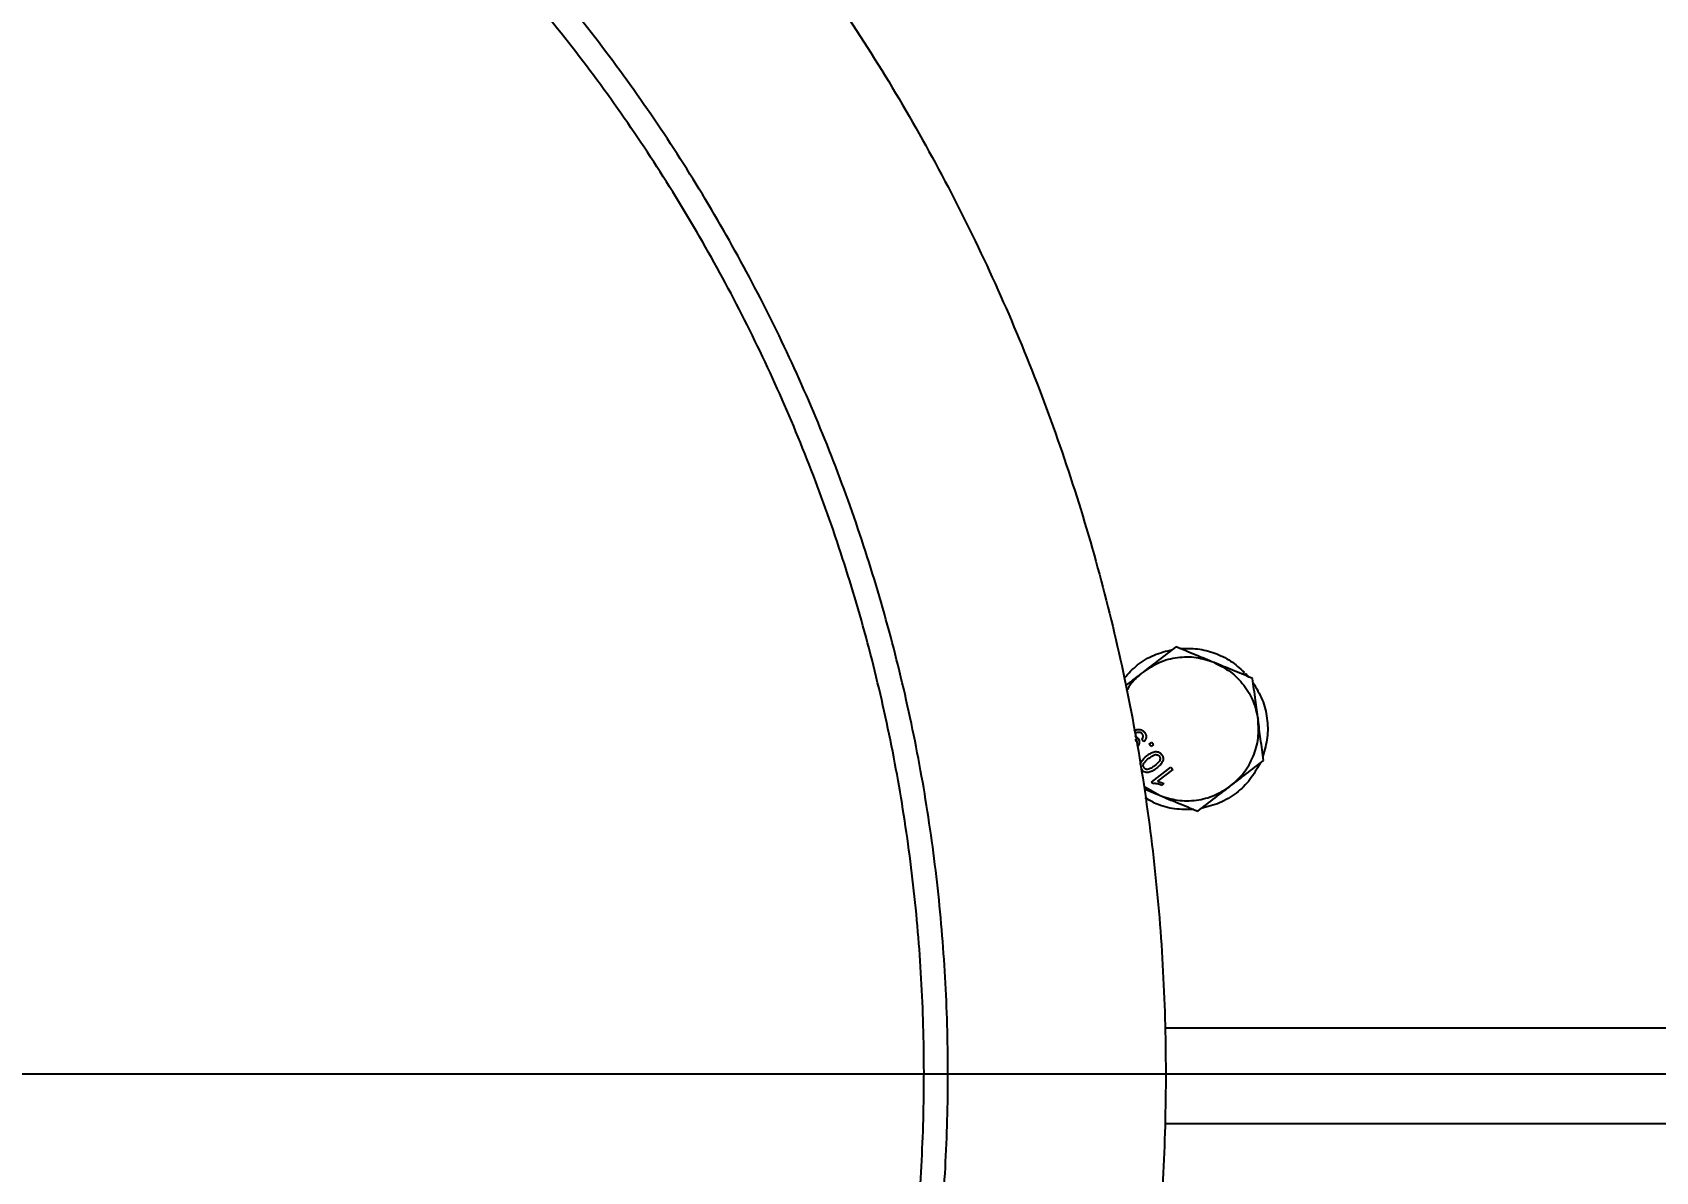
# Model space of a CAD drawing. Header units: millimetres. Extents: x 1293 to 41893, y 1011 to 26911.
# Drawn here: x 32443.7 to 32669.8, y 7068.7 to 7227.4 of the extents above; entities that cross this region are included whole.
import ezdxf

# ---------------------------------------------------------------- set-up
doc = ezdxf.new("R2010")
doc.units = ezdxf.units.MM
doc.header["$LTSCALE"] = 50
doc.layers.add('CAPA_1', color=7, linetype='Continuous')
doc.layers.add('MAQUINAS', color=11, linetype='Continuous')
doc.styles.add('SLDTEXTSTYLE0', font='TXT', dxfattribs={"width": 0.75})
doc.dimstyles.new('SLDDIMSTYLE0', dxfattribs={"dimtxt": 100, "dimasz": 100, "dimexe": 0, "dimexo": 0.0625, "dimgap": 25, "dimtad": 2, "dimdec": 0, "dimlfac": 1.5, "dimrnd": 1e-09, "dimzin": 12, "dimdsep": 46, "dimtxsty": 'SLDTEXTSTYLE0', "dimsah": 1, "dimcen": 0.09, "dimadec": 0, "dimazin": 3, "dimtfac": 1, "dimtdec": 0, "dimtofl": 0, "dimtmove": 0, "dimatfit": 3, "dimfxl": 1, "dimfrac": 2, "dimtolj": 1, "dimtzin": 12, "dimarcsym": 0})

# ---------------------------------------------------------------- blocks, each defined once
blk = doc.blocks.new('_D_33')
at = {"layer": 'CAPA_1', "transparency": 16777216}
for p, q in [((32398.05, 7082.32), (33347.97, 7082.32)), ((33297.97, 7082.32), (33297.97, 6676.03)), ((32899.11, 6676.03), (33347.97, 6676.03))]:
    blk.add_line(p, q, dxfattribs=at)
for points in [[(33297.97, 7082.32), (33282.59, 6982.32), (33313.36, 6982.32)], [(33297.97, 6676.03), (33313.36, 6776.03), (33282.59, 6776.03)]]:
    blk.add_solid(points, dxfattribs=at)
at = {"layer": 'CAPA_1', "transparency": 16777216, "insert": (33169.07, 6768.34), "char_height": 100, "attachment_point": 1, "rotation": 90, "style": 'SLDTEXTSTYLE0'}
blk.add_mtext('609', dxfattribs=at)

msp = doc.modelspace()

# ---------------------------------------------------------------- linework, layer by layer
at = {"layer": 'MAQUINAS', "linetype": 'Continuous', "lineweight": 25}
for p, q in [((32612.4967322, 7138.2987164), (32612.2183905, 7138.0135834)), ((32612.6925639, 7138.095735), (32612.4992821, 7137.8977372)), ((32612.6925639, 7138.095735), (32613.1411356, 7137.5893071)), ((32598.505353, 7128.5977145), (32598.2027673, 7128.9188308)), ((32599.246933, 7128.2820974), (32599.5948289, 7128.5498935)), ((32599.5147291, 7127.9342015), (32599.246933, 7128.2820974)), ((32599.862625, 7128.2019976), (32599.5147291, 7127.9342015)), ((32599.5948289, 7128.5498935), (32599.862625, 7128.2019976)), ((32599.5592014, 7122.9821248), (32602.2727897, 7125.0709341)), ((32602.5405857, 7124.7230382), (32600.4260307, 7123.0953402)), ((32602.2727897, 7125.0709341), (32602.5405857, 7124.7230382)), ((32598.4935414, 7122.3962639), (32600.6815196, 7121.1374908)), ((32598.5416134, 7122.020038), (32600.6815196, 7121.1374908)), ((32599.7315951, 7122.7581668), (32599.5592014, 7122.9821248)), ((32600.4260307, 7123.0953402), (32601.308144, 7122.777093)), ((32601.308144, 7122.777093), (32600.9874274, 7122.5302185)), ((32831.1608834, 7088.7154599), (32601.3782804, 7088.7154599)), ((32831.1608834, 7075.3821266), (32601.3844208, 7075.3821266))]:
    msp.add_line(p, q, dxfattribs=at)
for points in [[(32558.7347121, 6937.3078323), (32561.3785996, 6941.5440253), (32566.6663746, 6950.0164113), (32573.678706, 6963.2635377), (32579.9892899, 6976.8525137), (32585.5140576, 6990.7821199), (32590.252832, 7004.9973991), (32594.186093, 7019.4566069), (32597.3027003, 7034.1134502), (32599.5925169, 7048.9220272), (32601.048427, 7063.8356874), (32601.6658259, 7078.8075222), (32601.4427774, 7093.7904205), (32600.3799817, 7108.7372418), (32598.480783, 7123.6009574), (32595.751157, 7138.3348008), (32592.1996919, 7152.8924138), (32587.8375621, 7167.2279927), (32582.6784925, 7181.2964325), (32576.7387153, 7195.0534687), (32570.0369192, 7208.4558166), (32562.5941907, 7221.4613074), (32554.4339474, 7234.0290211), (32545.5818642, 7246.1194149), (32536.0657932, 7257.694448), (32525.9156755, 7268.7177011), (32515.1634471, 7279.154491), (32503.8429384, 7288.9719796), (32491.989768, 7298.1392775), (32479.6412304, 7306.6275409), (32466.8361785, 7314.4100628), (32453.6149019, 7321.4623563), (32440.0189996, 7327.7622323), (32426.0912492, 7333.2898692), (32411.8754727, 7338.0278748), (32397.4163982, 7341.9613418), (32382.7595192, 7345.0778939), (32367.9509517, 7347.3677253), (32353.037289, 7348.8236314), (32338.0654549, 7349.4410314), (32323.0825564, 7349.2179826), (32308.1357352, 7348.155187), (32293.2720195, 7346.2559883), (32278.5381762, 7343.5263622), (32263.9805632, 7339.9748972), (32249.6449843, 7335.6127674), (32235.5765445, 7330.4536977), (32221.8195083, 7324.5139205), (32208.4171604, 7317.8121245), (32195.4116696, 7310.369396), (32182.8439559, 7302.2091526), (32170.7535621, 7293.3570695), (32159.1785289, 7283.8409985), (32148.1552758, 7273.6908808), (32137.718486, 7262.9386524), (32127.9009974, 7251.6181437), (32118.7336995, 7239.7649733), (32110.245436, 7227.4164357), (32102.4629142, 7214.6113838), (32095.4106207, 7201.3901072), (32089.1107447, 7187.7942049), (32083.5831078, 7173.8664545), (32078.8451021, 7159.650678), (32074.9116352, 7145.1916035), (32071.7950831, 7130.5347245), (32069.5052516, 7115.726157), (32068.0493455, 7100.8124943), (32067.4319456, 7085.8406602), (32067.6549943, 7070.8577617), (32068.71779, 7055.9109405), (32070.6169887, 7041.0472248), (32073.3466147, 7026.3133814), (32076.8980797, 7011.7557685), (32081.2602095, 6997.4201896), (32086.4192792, 6983.3517498), (32092.3590564, 6969.5947135), (32099.0608524, 6956.1923656), (32106.5035809, 6943.1868748), (32114.6638243, 6930.6191612), (32123.5159075, 6918.5287674), (32133.0319785, 6906.9537342), (32143.1820962, 6895.9304811), (32153.9343246, 6885.4936913), (32165.2548333, 6875.6762027), (32177.1080037, 6866.5089048), (32189.4565413, 6858.0206413), (32202.2615932, 6850.2381195), (32215.4828698, 6843.185826), (32229.0787721, 6836.8859499), (32243.0065225, 6831.3583131), (32257.2222989, 6826.6203074), (32271.6813735, 6822.6868405), (32286.3382525, 6819.5702883), (32301.1468199, 6817.2804569), (32316.0604827, 6815.8245508), (32331.0323168, 6815.2071508), (32346.0152153, 6815.4301996), (32360.9620365, 6816.4929953), (32375.8257522, 6818.3921939), (32390.5595955, 6821.12182), (32405.1172085, 6824.673285), (32419.4527874, 6829.0354148), (32433.5212273, 6834.1944844), (32447.2782632, 6840.1342618), (32460.6806121, 6846.8360572), (32473.686099, 6854.2787882), (32486.2538274, 6862.4390221), (32498.3441661, 6871.2911409), (32509.9194052, 6880.8070786), (32520.9418895, 6890.9576936), (32531.3815485, 6901.7080661), (32541.1883293, 6913.0355013), (32550.3955893, 6924.8628218), (32555.9550045, 6933.1594955), (32558.7347121, 6937.3078323)], [(32533.2654109, 6953.782838), (32530.8015004, 6950.1057854), (32525.8736792, 6942.7516801), (32517.7124375, 6932.2680377), (32509.0197854, 6922.2274897), (32499.766155, 6912.6984454), (32489.995913, 6903.7010214), (32479.7357135, 6895.2661702), (32469.018934, 6887.4197228), (32457.8789999, 6880.1865567), (32446.3510402, 6873.5893794), (32434.4713052, 6867.6489616), (32422.2771785, 6862.3839903), (32409.8070258, 6857.8110322), (32397.1000832, 6853.9444752), (32384.1963314, 6850.796485), (32371.1363703, 6848.3769663), (32357.9612915, 6846.6935318), (32344.7125487, 6845.7514782), (32331.4318271, 6845.5537695), (32318.160913, 6846.1010279), (32304.9415615, 6847.3915315), (32291.8153656, 6849.4212197), (32278.8236252, 6852.1837066), (32266.0072171, 6855.6703003), (32253.4064664, 6859.8700307), (32241.0610197, 6864.7696838), (32229.0097205, 6870.3538436), (32217.2904866, 6876.6049402), (32205.9401909, 6883.5033054), (32194.9945458, 6891.0272343), (32184.4879903, 6899.1530539), (32174.4535819, 6907.8551974), (32164.9228925, 6917.1062845), (32155.9259093, 6926.877208), (32147.49094, 6937.1372249), (32139.6445242, 6947.8540533), (32132.4113497, 6958.9939743), (32125.8141746, 6970.5219375), (32119.8737562, 6982.4016715), (32114.6087851, 6994.5957985), (32110.0358269, 7007.0659512), (32106.16927, 7019.7728938), (32103.0212797, 7032.6766456), (32100.601761, 7045.7366066), (32098.9183265, 7058.9116854), (32097.9762729, 7072.1604283), (32097.7785642, 7085.4411498), (32098.3258226, 7098.712064), (32099.6163262, 7111.9314154), (32101.6460145, 7125.0576113), (32104.4085014, 7138.0493518), (32107.895095, 7150.8657599), (32112.0948254, 7163.4665106), (32116.9944785, 7175.8119572), (32122.5786383, 7187.8632564), (32128.8297349, 7199.5824904), (32135.7281001, 7210.932786), (32143.252029, 7221.8784311), (32151.3778486, 7232.3849867), (32160.0799921, 7242.4193951), (32169.3310792, 7251.9500845), (32179.1020027, 7260.9470677), (32189.3620196, 7269.382037), (32200.0788481, 7277.2284528), (32211.218769, 7284.4616273), (32222.7467322, 7291.0588024), (32234.6264663, 7296.9992208), (32246.8205933, 7302.2641919), (32259.2907459, 7306.83715), (32271.9976885, 7310.703707), (32284.9014403, 7313.8516972), (32297.9614013, 7316.271216), (32311.1364801, 7317.9546505), (32324.385223, 7318.8967041), (32337.6659446, 7319.0944127), (32350.9368587, 7318.5471543), (32364.1562102, 7317.2566508), (32377.2824061, 7315.2269625), (32390.2741465, 7312.4644756), (32403.0905546, 7308.9778819), (32415.6913053, 7304.7781516), (32428.036752, 7299.8784984), (32440.0880512, 7294.2943386), (32451.8072851, 7288.043242), (32463.1575808, 7281.1448768), (32474.1032259, 7273.6209479), (32484.6097814, 7265.4951283), (32494.6441898, 7256.7929849), (32504.1748792, 7247.5418977), (32513.1718624, 7237.7709743), (32521.6068317, 7227.5109574), (32529.4532475, 7216.7941289), (32536.686422, 7205.6542079), (32543.2835971, 7194.1262448), (32549.2240155, 7182.2465107), (32554.4889866, 7170.0523837), (32559.0619447, 7157.5822311), (32562.9285017, 7144.8752885), (32566.076492, 7131.9715367), (32568.4960107, 7118.9115756), (32570.1794452, 7105.7364968), (32571.1214989, 7092.4877539), (32571.3192072, 7079.2070325), (32570.7719498, 7065.9361178), (32569.4814427, 7052.7167686), (32567.4517676, 7039.5905642), (32564.6892317, 7026.5988554), (32561.2028206, 7013.7823292), (32557.0024088, 7001.1820193), (32552.1052989, 6988.8349276), (32546.5116478, 6976.7897679), (32540.2959733, 6965.0476209), (32535.6089317, 6957.5377656), (32533.2654109, 6953.782838)], [(32530.4665867, 6955.5932782), (32528.037379, 6951.968015), (32523.1789638, 6944.7174887), (32515.1326691, 6934.3815032), (32506.5624487, 6924.4823714), (32497.4391512, 6915.087539), (32487.8065182, 6906.2168393), (32477.6908286, 6897.9007888), (32467.1249896, 6890.1648547), (32456.141956, 6883.0335643), (32444.776362, 6876.5293049), (32433.0639472, 6870.6725549), (32421.0415687, 6865.4817382), (32408.747052, 6860.973188), (32396.2190804, 6857.1610895), (32383.4970716, 6854.0574372), (32370.6210537, 6851.6719962), (32357.6315394, 6850.012272), (32344.5693985, 6849.0834868), (32331.4757294, 6848.8885628), (32318.3917295, 6849.4281133), (32305.3585661, 6850.7004407), (32292.4172462, 6852.7015419), (32279.608488, 6855.4251205), (32266.9725927, 6858.8626072), (32254.5493173, 6863.0031865), (32242.3777502, 6867.8338304), (32230.4961876, 6873.3393401), (32218.9420133, 6879.502393), (32207.751581, 6886.3035981), (32196.9600999, 6893.7215562), (32186.601524, 6901.7329277), (32176.7084453, 6910.3125057), (32167.311991, 6919.4332959), (32158.4417258, 6929.0666007), (32150.1255589, 6939.1821103), (32142.3896561, 6949.7479975), (32135.2583572, 6960.7310182), (32128.7541001, 6972.0966157), (32122.8973495, 6983.8090296), (32117.706533, 6995.8314083), (32113.1979827, 7008.125925), (32109.3858843, 7020.6538965), (32106.2822319, 7033.3759054), (32103.8967909, 7046.2519233), (32102.2370668, 7059.2414376), (32101.3082815, 7072.3035785), (32101.1133575, 7085.3972476), (32101.652908, 7098.4812474), (32102.9252355, 7111.5144109), (32104.9263366, 7124.4557308), (32107.6499152, 7137.2644889), (32111.087402, 7149.9003843), (32115.2279812, 7162.3236596), (32120.0586251, 7174.4952267), (32125.5641348, 7186.3767893), (32131.7271878, 7197.9309636), (32138.5283929, 7209.121396), (32145.946351, 7219.912877), (32153.9577224, 7230.2714529), (32162.5373004, 7240.1645317), (32171.6580906, 7249.560986), (32181.2913954, 7258.4312511), (32191.406905, 7266.747418), (32201.9727923, 7274.4833209), (32212.9558129, 7281.6146197), (32224.3214104, 7288.1188769), (32236.0338243, 7293.9756274), (32248.056203, 7299.166444), (32260.3507197, 7303.6749943), (32272.8786913, 7307.4870927), (32285.6007001, 7310.590745), (32298.476718, 7312.976186), (32311.4662323, 7314.6359102), (32324.5283732, 7315.5646954), (32337.6220423, 7315.7596195), (32350.7060422, 7315.2200689), (32363.7392056, 7313.9477415), (32376.6805255, 7311.9466404), (32389.4892837, 7309.2230617), (32402.125179, 7305.785575), (32414.5484543, 7301.6449958), (32426.7200214, 7296.8143518), (32438.601584, 7291.3088422), (32450.1557584, 7285.1457892), (32461.3461907, 7278.3445841), (32472.1376718, 7270.926626), (32482.4962476, 7262.9152546), (32492.3893264, 7254.3356765), (32501.7857807, 7245.2148864), (32510.6560459, 7235.5815815), (32518.9722128, 7225.4660719), (32526.7081156, 7214.9001847), (32533.8394145, 7203.917164), (32540.3436716, 7192.5515666), (32546.2004222, 7180.8391527), (32551.3912387, 7168.816774), (32555.899789, 7156.5222573), (32559.7118874, 7143.9942857), (32562.8155398, 7131.2722769), (32565.2009808, 7118.3962589), (32566.8607049, 7105.4067446), (32567.7894902, 7092.3446037), (32567.984414, 7079.2509348), (32567.4448644, 7066.1669343), (32566.1725335, 7053.1337731), (32564.1714453, 7040.1924449), (32561.4478184, 7027.3837179), (32558.0105117, 7014.7477061), (32553.8692606, 7002.3248654), (32549.0411241, 6990.1516764), (32543.5262568, 6978.2761668), (32537.398127, 6966.6994022), (32532.7771001, 6959.2953195), (32530.4665867, 6955.5932782)], [(32603.5289127, 7141.5973269), (32604.3530869, 7141.6161784), (32606.0014352, 7141.6538814), (32608.4073849, 7141.0207052), (32610.6501732, 7139.9439477), (32611.8812125, 7138.8471269), (32612.4967322, 7138.2987164)], [(32608.3069269, 7139.6267623), (32607.4744936, 7139.8986945), (32605.8096271, 7140.4425588), (32603.1605106, 7140.3943584), (32600.5911517, 7139.7474144), (32599.1267076, 7138.7866999), (32598.3944856, 7138.3063427)], [(32608.3069269, 7139.6267623), (32609.0890395, 7139.2328181), (32610.6532647, 7138.4449296), (32612.4982141, 7136.5432715), (32613.8645151, 7134.2731695), (32614.225948, 7132.5594207), (32614.4066645, 7131.7025462)], [(32613.7242164, 7136.8257102), (32614.1863358, 7136.0562343), (32615.1105744, 7134.5172825), (32615.7451366, 7131.8808419), (32615.8228471, 7129.170224), (32615.3336908, 7127.4429962), (32615.0891126, 7126.5793823)], [(32610.5939609, 7122.4579104), (32611.2456777, 7123.0428527), (32612.5491112, 7124.2127372), (32613.8319267, 7126.5310396), (32614.5563362, 7129.0796417), (32614.4565551, 7130.8282447), (32614.4066645, 7131.7025462)], [(32614.689527, 7125.6105098), (32614.254201, 7124.8255648), (32613.3835489, 7123.2556747), (32611.4176054, 7121.3879075), (32609.1089968, 7119.9652992), (32607.3685954, 7119.5253071), (32606.4983948, 7119.3053111)], [(32600.6815196, 7121.1374908), (32601.5139529, 7120.8655586), (32603.1788193, 7120.3216943), (32605.8279359, 7120.3698947), (32608.3972948, 7121.0168387), (32609.8617388, 7121.9775532), (32610.5939609, 7122.4579104)]]:
    msp.add_open_spline(points, degree=3, dxfattribs=at)
for points, knots in [([(32595.7673293, 7137.4787879), (32596.3598762, 7138.1172439), (32597.5616697, 7139.4121495), (32599.8871033, 7140.7931866), (32601.6224022, 7141.2370235), (32602.4900517, 7141.458942)], [0, 0, 0, 0, 0.3271859977, 0.6635929988, 1, 1, 1, 1]), ([(32602.9695339, 7141.8280278), (32602.1698723, 7141.212481), (32600.6689239, 7140.0571122), (32599.1187649, 7138.8638633), (32598.3944856, 7138.3063427)], [0, 0, 0, 0, 0.5327709195, 1, 1, 1, 1]), ([(32608.3069269, 7139.6267623), (32607.4619602, 7139.9752463), (32605.6534968, 7140.7210988), (32603.902444, 7141.4432739), (32602.9695339, 7141.8280278)], [0, 0, 0, 0, 0.4672290805, 1, 1, 1, 1]), ([(32613.6443198, 7137.4254969), (32612.7114098, 7137.8102508), (32610.9603569, 7138.5324258), (32609.1518936, 7139.2782784), (32608.3069269, 7139.6267623)], [0, 0, 0, 0, 0.53277091955, 1, 1, 1, 1]), ([(32598.3944856, 7138.3063427), (32597.6669941, 7137.7463494), (32596.8462164, 7137.1145483), (32596.0513795, 7136.5027154), (32595.9610416, 7136.4331769)], [0, 0, 0, 0, 0.8863440709, 1, 1, 1, 1]), ([(32598.3944856, 7138.3063427), (32597.7130789, 7137.7413765), (32596.796141, 7136.9811274), (32596.2433984, 7135.9423051), (32596.1014169, 7135.6754658)], [0, 0, 0, 0, 0.74313285198, 1, 1, 1, 1]), ([(32614.4066645, 7131.7025462), (32614.2859772, 7132.6085508), (32614.0276727, 7134.5476523), (32613.7775682, 7136.4251961), (32613.6443198, 7137.4254969)], [0, 0, 0, 0, 0.4672290805, 1, 1, 1, 1]), ([(32597.1276124, 7130.1363175), (32597.2583636, 7130.198598), (32597.4848594, 7130.3064844), (32597.8399096, 7130.3274093), (32598.1442911, 7130.2644552), (32598.4193026, 7130.1155854), (32598.5558337, 7129.9604926), (32598.624128, 7129.8829136)], [0, 0, 0, 0, 0.258756388, 0.448234512, 0.6294272947, 0.8146357841, 1, 1, 1, 1]), ([(32615.1690092, 7125.9795956), (32615.0357608, 7126.9798964), (32614.7856563, 7128.8574402), (32614.5273519, 7130.7965416), (32614.4066645, 7131.7025462)], [0, 0, 0, 0, 0.5327709195, 1, 1, 1, 1]), ([(32598.2972134, 7129.6598356), (32598.2530097, 7129.7090679), (32598.1646392, 7129.8074915), (32597.9837334, 7129.8963019), (32597.7857018, 7129.9261395), (32597.512659, 7129.8699167), (32597.3338958, 7129.759263), (32597.2115021, 7129.6835017)], [0, 0, 0, 0, 0.1620510904, 0.3239667589, 0.4857865426, 0.6479336591, 1, 1, 1, 1]), ([(32597.2624231, 7129.4086429), (32597.2714709, 7129.4062513), (32597.3565774, 7129.3837553), (32597.5027041, 7129.2929186), (32597.6082458, 7129.1768539), (32597.6608986, 7129.1189514)], [0, 0, 0, 0, 0.05625848, 0.529184676, 1, 1, 1, 1]), ([(32597.2661981, 7128.9839345), (32597.3145954, 7128.9083016), (32597.387108, 7128.7949826), (32597.4203917, 7128.6490621), (32597.4167287, 7128.5923361), (32597.415934, 7128.5800292)], [0, 0, 0, 0, 0.611123002, 0.915631265, 1, 1, 1, 1]), ([(32597.6608986, 7129.1189514), (32597.6997548, 7129.062292), (32597.7774409, 7128.9490115), (32597.8425553, 7128.7526051), (32597.8637152, 7128.547206), (32597.8401466, 7128.3418539), (32597.7744622, 7128.1458493), (32597.6840509, 7127.9726008), (32597.592046, 7127.8879884), (32597.5511165, 7127.8503475)], [0, 0, 0, 0, 0.1469044672, 0.2937096945, 0.438410187, 0.5875039437, 0.7332606555, 0.8813377298, 1, 1, 1, 1]), ([(32598.2027673, 7128.9188308), (32598.251871, 7128.9771936), (32598.3405524, 7129.0825971), (32598.406765, 7129.2452283), (32598.4150503, 7129.3763101), (32598.3959237, 7129.4785051), (32598.3573937, 7129.5755172), (32598.3172727, 7129.6317306), (32598.2972134, 7129.6598356)], [0, 0, 0, 0, 0.2764767993, 0.4993179598, 0.6237184282, 0.7494961879, 0.8747561628, 1, 1, 1, 1]), ([(32598.624128, 7129.8829136), (32598.6901108, 7129.7825569), (32598.7893303, 7129.6316486), (32598.840014, 7129.3961386), (32598.8403593, 7129.1575457), (32598.7450545, 7128.8647204), (32598.5853375, 7128.6868101), (32598.505353, 7128.5977145)], [0, 0, 0, 0, 0.2498594906, 0.3757183909, 0.500481002, 0.7498462328, 1, 1, 1, 1]), ([(32598.0101785, 7125.3724449), (32598.0118694, 7125.4288891), (32598.016479, 7125.5827626), (32598.2668877, 7126.0755891), (32598.633246, 7126.3948505), (32598.9260069, 7126.6499757)], [0, 0, 0, 0, 0.1042493558, 0.2841960334, 1, 1, 1, 1]), ([(32598.5362564, 7124.9588158), (32598.4987469, 7125.0183751), (32598.4237297, 7125.1374909), (32598.4124575, 7125.3527688), (32598.4640439, 7125.557638), (32598.6963454, 7125.9103545), (32598.9721243, 7126.1275285), (32599.1927158, 7126.3012429)], [0, 0, 0, 0, 0.1247447425, 0.2494837578, 0.3744708184, 0.4996480989, 1, 1, 1, 1]), ([(32598.9260069, 7126.6499757), (32599.0824746, 7126.7639532), (32599.3950323, 7126.9916334), (32599.8424102, 7127.1949642), (32600.2286061, 7127.2487387), (32600.5196082, 7127.2023213), (32600.7780345, 7127.0573037), (32600.9050373, 7126.9106099), (32600.9685989, 7126.8371934)], [0, 0, 0, 0, 0.2504758129, 0.5003473544, 0.6257683408, 0.7501761831, 0.8749696966, 1, 1, 1, 1]), ([(32599.1927158, 7126.3012429), (32599.41636, 7126.4691422), (32599.6959603, 7126.6790502), (32600.0945009, 7126.8163798), (32600.3051345, 7126.8116748), (32600.5100127, 7126.7482825), (32600.6070132, 7126.6468642), (32600.6554926, 7126.596177)], [0, 0, 0, 0, 0.50040950251, 0.62561261367, 0.75057967349, 0.87534369202, 1, 1, 1, 1]), ([(32600.6554926, 7126.596177), (32600.6924633, 7126.5364322), (32600.7664251, 7126.4169096), (32600.7736588, 7126.2024346), (32600.7258229, 7125.9972586), (32600.4896784, 7125.6475562), (32600.2154482, 7125.4308713), (32599.9961041, 7125.2575551)], [0, 0, 0, 0, 0.1246963828, 0.2494616582, 0.3744323466, 0.4996371137, 1, 1, 1, 1]), ([(32601.1736843, 7126.029828), (32601.1290788, 7125.9159012), (32601.0398027, 7125.6878814), (32600.734502, 7125.3006984), (32600.4527851, 7125.0665703), (32600.2649873, 7124.910496)], [0, 0, 0, 0, 0.249753552, 0.499871473, 1, 1, 1, 1]), ([(32600.9685989, 7126.8371934), (32601.0475808, 7126.7152307), (32601.1662048, 7126.532053), (32601.1976208, 7126.2794412), (32601.1937728, 7126.1358216), (32601.1803804, 7126.0651588), (32601.1736843, 7126.029828)], [0, 0, 0, 0, 0.4987953461, 0.7491482596, 0.8745764119, 1, 1, 1, 1]), ([(32610.5939609, 7122.4579104), (32611.3182402, 7123.0154311), (32612.8683991, 7124.20868), (32614.3693475, 7125.3640488), (32615.1690092, 7125.9795956)], [0, 0, 0, 0, 0.4672290805, 1, 1, 1, 1]), ([(32600.2649873, 7124.910496), (32600.1083224, 7124.7965196), (32599.795379, 7124.5688479), (32599.3440213, 7124.3623784), (32598.9565021, 7124.3104673), (32598.6663285, 7124.3597667), (32598.4112676, 7124.5015876), (32598.2839453, 7124.6482171), (32598.220221, 7124.7216045)], [0, 0, 0, 0, 0.2504817087, 0.5003455958, 0.6317049056, 0.7502211388, 0.8749866995, 1, 1, 1, 1]), ([(32599.0000017, 7124.7409773), (32598.9555049, 7124.7425872), (32598.8665399, 7124.7458059), (32598.7385256, 7124.7872052), (32598.623481, 7124.8576085), (32598.5653348, 7124.925076), (32598.5362564, 7124.9588158)], [0, 0, 0, 0, 0.25015845617, 0.50015557244, 0.75003243026, 1, 1, 1, 1]), ([(32599.9961041, 7125.2575551), (32599.8433649, 7125.146345), (32599.6142694, 7124.9795396), (32599.2785884, 7124.7986629), (32599.0927823, 7124.760189), (32599.0000017, 7124.7409773)], [0, 0, 0, 0, 0.5003723119, 0.7505151407, 1, 1, 1, 1]), ([(32600.9874274, 7122.5302185), (32600.7865478, 7122.6167657), (32600.3854829, 7122.789561), (32599.9493059, 7122.7686194), (32599.7315951, 7122.7581668)], [0, 0, 0, 0, 0.5008657323, 1, 1, 1, 1]), ([(32600.6815196, 7121.1374908), (32601.5264863, 7120.7890068), (32603.3349497, 7120.0431543), (32605.0860025, 7119.3209792), (32606.0189126, 7118.9362253)], [0, 0, 0, 0, 0.4672290805, 1, 1, 1, 1]), ([(32606.0189126, 7118.9362253), (32606.8185742, 7119.5517721), (32608.3195226, 7120.7071409), (32609.8696816, 7121.9003898), (32610.5939609, 7122.4579104)], [0, 0, 0, 0, 0.5327709195, 1, 1, 1, 1]), ([(32605.4595338, 7119.1669262), (32604.5651108, 7119.1560787), (32602.7762648, 7119.1343837), (32600.4435228, 7119.750974), (32599.1874672, 7120.5187426), (32598.6949753, 7120.8197801)], [0, 0, 0, 0, 0.37807307758, 0.75614615516, 1, 1, 1, 1])]:
    msp.add_open_spline(points, degree=3, knots=knots, dxfattribs=at)

# ---------------------------------------------------------------- dimensions: what is measured, and where the dimension line sits
at = {"layer": 'CAPA_1'}
dim = msp.add_linear_dim(base=(33297.9717979, 6676.0314599), p1=(32334.5488858, 7082.3240911), p2=(32835.610707, 6676.0314599), angle=90, dimstyle='SLDDIMSTYLE0', dxfattribs=at)
dim.commit()
dim.dimension.update_dxf_attribs({"geometry": '_D_33', "text_midpoint": (33297.9717979, 6879.1777755), "dimtype": 160})

doc.saveas('drawing.dxf')
